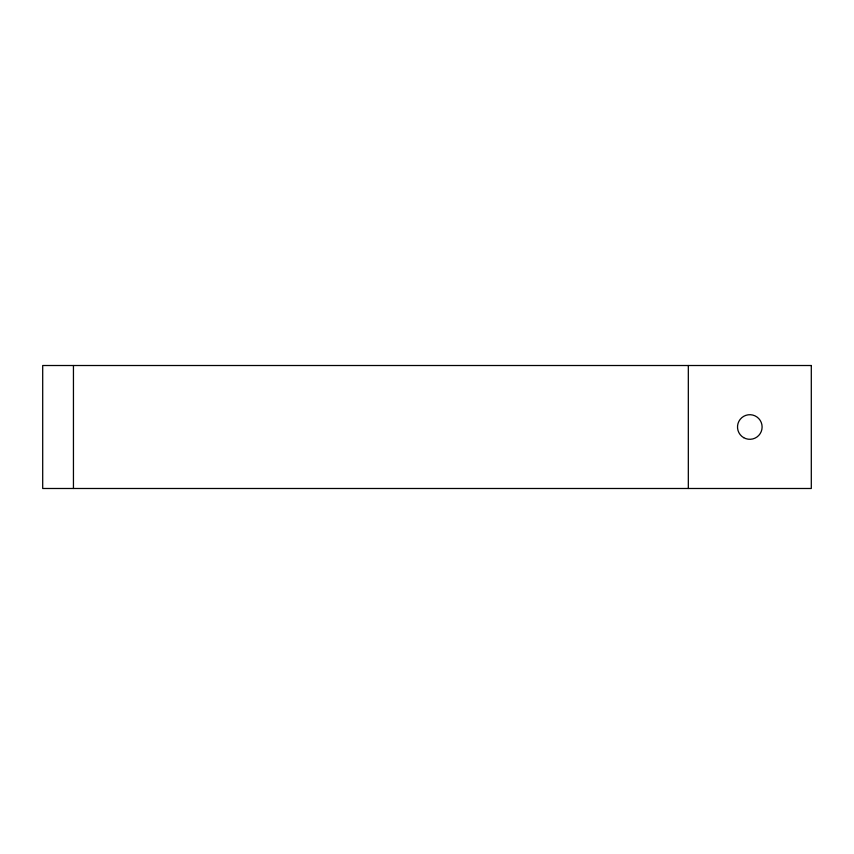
<?xml version="1.0" encoding="UTF-8"?>
<svg xmlns="http://www.w3.org/2000/svg" width="854" height="854" viewBox="0 0 854 854"><rect width="100%" height="100%" fill="white"/><g stroke="black" fill="none" stroke-linecap="round" stroke-linejoin="round"><path stroke-width="1.28" d="M688.324 365.512L688.324 488.488M73.444 365.512L73.444 488.488M811.3 365.512L42.7 365.512L42.7 488.488L811.3 488.488L811.3 365.512M743.663 437.654A12.298 12.298 0 0 0 762.11 427A12.298 12.298 0 0 0 743.663 416.346A12.298 12.298 0 0 0 743.663 437.654"/></g></svg>
